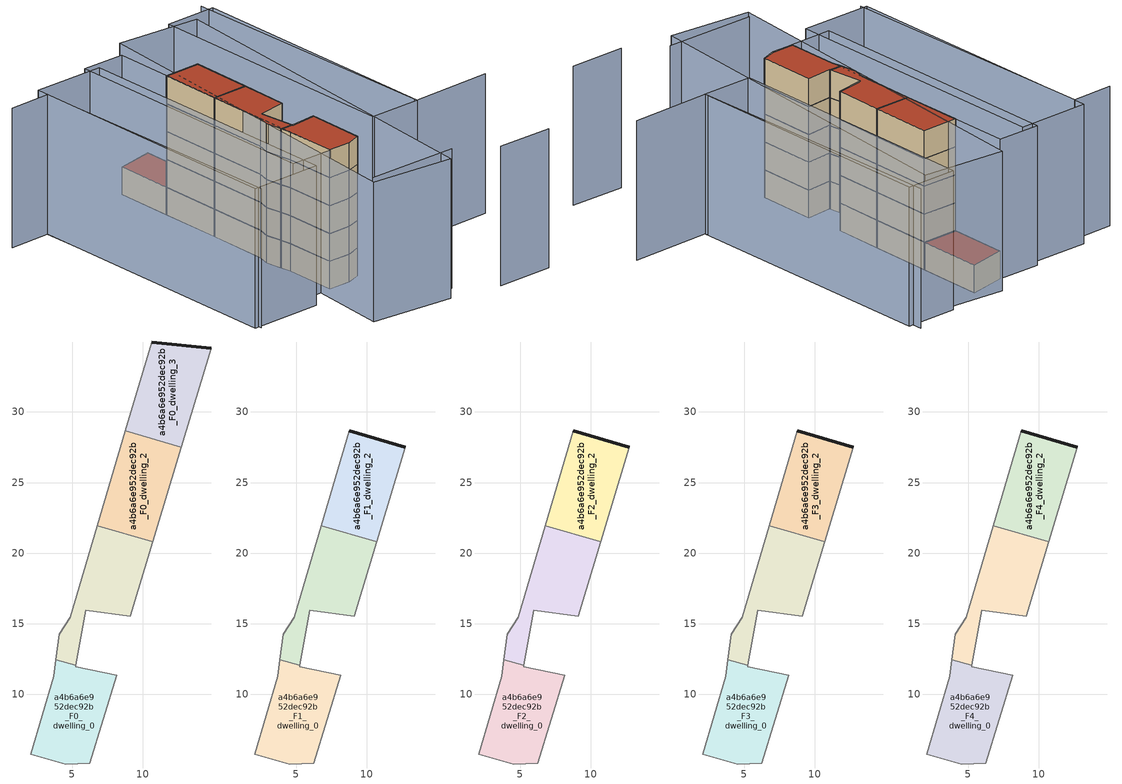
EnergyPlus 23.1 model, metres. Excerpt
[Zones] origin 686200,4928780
a4b6a6e952dec92b_F0_dwelling_0
 floor ground (EU_floor_Construction): 6.24,5.11 8.15,11.37 5.26,11.95 5.28,12.05 3.85,12.47 3.69,11.29 2.07,5.77 4.54,5.07 z0
 wall adiabatic (EU_wall_Construction): 5.28,12.05 5.26,11.95 8.15,11.37 6.24,5.11 4.54,5.07 2.07,5.77 3.69,11.29 3.85,12.47 z0:3
 wall to a4b6a6e952dec92b_F0_dwelling_1 (EU_wall_Construction): 3.85,12.47 5.28,12.05 z0:3
a4b6a6e952dec92b_F0_dwelling_1
 floor ground (EU_floor_Construction): 9.13,15.54 10.71,20.79 6.79,21.93 4.88,15.46 4.1,14.26 3.85,12.47 5.28,12.05 5.96,15.97 z0
 wall adiabatic (EU_wall_Construction): 3.85,12.47 4.1,14.26 4.88,15.46 6.79,21.93 / 10.71,20.79 9.13,15.54 5.96,15.97 5.28,12.05 z0:3
 wall to a4b6a6e952dec92b_F0_dwelling_2 (EU_wall_Construction): 6.79,21.93 10.71,20.79 z0:3
a4b6a6e952dec92b_F0_dwelling_2
 floor ground (EU_floor_Construction): 10.71,20.79 12.74,27.5 8.78,28.65 6.79,21.93 z0
 wall adiabatic (EU_wall_Construction): 12.74,27.5 10.71,20.79 / 6.79,21.93 8.78,28.65 z0:3
 wall to a4b6a6e952dec92b_F0_dwelling_3 (EU_wall_Construction): 8.78,28.65 12.74,27.5 z0:3
a4b6a6e952dec92b_F0_dwelling_3
 floor ground (EU_floor_Construction): 12.74,27.5 14.86,34.52 10.64,34.95 8.78,28.65 z0
 wall outside (EU_wall_Construction): 10.64,34.95 14.86,34.52 z0:3
 wall adiabatic (EU_wall_Construction): 14.86,34.52 12.74,27.5 / 8.78,28.65 10.64,34.95 z0:3
 roof outside (EU_roof_Construction): 14.86,34.52 12.74,27.5 8.78,28.65 10.64,34.95 z3
a4b6a6e952dec92b_F1_dwelling_0
 floor to a4b6a6e952dec92b_F0_dwelling_0 (EU_floor_Construction): 6.24,5.11 8.15,11.37 5.26,11.95 5.28,12.05 3.85,12.47 3.69,11.29 2.07,5.77 4.54,5.07 z3
 wall adiabatic (EU_wall_Construction): 5.28,12.05 5.26,11.95 8.15,11.37 6.24,5.11 4.54,5.07 2.07,5.77 3.69,11.29 3.85,12.47 z3:6
 wall to a4b6a6e952dec92b_F1_dwelling_1 (EU_wall_Construction): 3.85,12.47 5.28,12.05 z3:6
a4b6a6e952dec92b_F1_dwelling_1
 floor to a4b6a6e952dec92b_F0_dwelling_1 (EU_floor_Construction): 9.13,15.54 10.71,20.79 6.79,21.93 4.88,15.46 4.1,14.26 3.85,12.47 5.28,12.05 5.96,15.97 z3
 wall adiabatic (EU_wall_Construction): 3.85,12.47 4.1,14.26 4.88,15.46 6.79,21.93 / 10.71,20.79 9.13,15.54 5.96,15.97 5.28,12.05 z3:6
 wall to a4b6a6e952dec92b_F1_dwelling_2 (EU_wall_Construction): 6.79,21.93 10.71,20.79 z3:6
a4b6a6e952dec92b_F1_dwelling_2
 floor to a4b6a6e952dec92b_F0_dwelling_2 (EU_floor_Construction): 10.71,20.79 12.74,27.5 8.78,28.65 6.79,21.93 z3
 wall outside (EU_wall_Construction): 8.78,28.65 12.74,27.5 z3:6
 wall adiabatic (EU_wall_Construction): 12.74,27.5 10.71,20.79 / 6.79,21.93 8.78,28.65 z3:6
a4b6a6e952dec92b_F2_dwelling_0
 floor to a4b6a6e952dec92b_F1_dwelling_0 (EU_floor_Construction): 6.24,5.11 8.15,11.37 5.26,11.95 5.28,12.05 3.85,12.47 3.69,11.29 2.07,5.77 4.54,5.07 z6
 wall adiabatic (EU_wall_Construction): 5.28,12.05 5.26,11.95 8.15,11.37 6.24,5.11 4.54,5.07 2.07,5.77 3.69,11.29 3.85,12.47 z6:9
 wall to a4b6a6e952dec92b_F2_dwelling_1 (EU_wall_Construction): 3.85,12.47 5.28,12.05 z6:9
a4b6a6e952dec92b_F2_dwelling_1
 floor to a4b6a6e952dec92b_F1_dwelling_1 (EU_floor_Construction): 9.13,15.54 10.71,20.79 6.79,21.93 4.88,15.46 4.1,14.26 3.85,12.47 5.28,12.05 5.96,15.97 z6
 wall adiabatic (EU_wall_Construction): 3.85,12.47 4.1,14.26 4.88,15.46 6.79,21.93 / 10.71,20.79 9.13,15.54 5.96,15.97 5.28,12.05 z6:9
 wall to a4b6a6e952dec92b_F2_dwelling_2 (EU_wall_Construction): 6.79,21.93 10.71,20.79 z6:9
a4b6a6e952dec92b_F2_dwelling_2
 floor to a4b6a6e952dec92b_F1_dwelling_2 (EU_floor_Construction): 10.71,20.79 12.74,27.5 8.78,28.65 6.79,21.93 z6
 wall outside (EU_wall_Construction): 8.78,28.65 12.74,27.5 z6:9
 wall adiabatic (EU_wall_Construction): 12.74,27.5 10.71,20.79 / 6.79,21.93 8.78,28.65 z6:9
a4b6a6e952dec92b_F3_dwelling_0
 floor to a4b6a6e952dec92b_F2_dwelling_0 (EU_floor_Construction): 6.24,5.11 8.15,11.37 5.26,11.95 5.28,12.05 3.85,12.47 3.69,11.29 2.07,5.77 4.54,5.07 z9
 wall adiabatic (EU_wall_Construction): 5.28,12.05 5.26,11.95 8.15,11.37 6.24,5.11 4.54,5.07 2.07,5.77 3.69,11.29 3.85,12.47 z9:12
 wall to a4b6a6e952dec92b_F3_dwelling_1 (EU_wall_Construction): 3.85,12.47 5.28,12.05 z9:12
a4b6a6e952dec92b_F3_dwelling_1
 floor to a4b6a6e952dec92b_F2_dwelling_1 (EU_floor_Construction): 9.13,15.54 10.71,20.79 6.79,21.93 4.88,15.46 4.1,14.26 3.85,12.47 5.28,12.05 5.96,15.97 z9
 wall adiabatic (EU_wall_Construction): 3.85,12.47 4.1,14.26 4.88,15.46 6.79,21.93 / 10.71,20.79 9.13,15.54 5.96,15.97 5.28,12.05 z9:12
 wall to a4b6a6e952dec92b_F3_dwelling_2 (EU_wall_Construction): 6.79,21.93 10.71,20.79 z9:12
a4b6a6e952dec92b_F3_dwelling_2
 floor to a4b6a6e952dec92b_F2_dwelling_2 (EU_floor_Construction): 10.71,20.79 12.74,27.5 8.78,28.65 6.79,21.93 z9
 wall outside (EU_wall_Construction): 8.78,28.65 12.74,27.5 z9:12
 wall adiabatic (EU_wall_Construction): 12.74,27.5 10.71,20.79 / 6.79,21.93 8.78,28.65 z9:12
a4b6a6e952dec92b_F4_dwelling_0
 floor to a4b6a6e952dec92b_F3_dwelling_0 (EU_floor_Construction): 6.24,5.11 8.15,11.37 5.26,11.95 5.28,12.05 3.85,12.47 3.69,11.29 2.07,5.77 4.54,5.07 z12
 wall adiabatic (EU_wall_Construction): 5.28,12.05 5.26,11.95 8.15,11.37 6.24,5.11 4.54,5.07 2.07,5.77 3.69,11.29 3.85,12.47 z12:15
 wall to a4b6a6e952dec92b_F4_dwelling_1 (EU_wall_Construction): 3.85,12.47 5.28,12.05 z12:15
 roof outside (EU_roof_Construction): 8.15,11.37 6.24,5.11 4.54,5.07 2.07,5.77 3.69,11.29 3.85,12.47 5.28,12.05 5.26,11.95 z15
a4b6a6e952dec92b_F4_dwelling_1
 floor to a4b6a6e952dec92b_F3_dwelling_1 (EU_floor_Construction): 9.13,15.54 10.71,20.79 6.79,21.93 4.88,15.46 4.1,14.26 3.85,12.47 5.28,12.05 5.96,15.97 z12
 wall adiabatic (EU_wall_Construction): 3.85,12.47 4.1,14.26 4.88,15.46 6.79,21.93 / 10.71,20.79 9.13,15.54 5.96,15.97 5.28,12.05 z12:15
 wall to a4b6a6e952dec92b_F4_dwelling_2 (EU_wall_Construction): 6.79,21.93 10.71,20.79 z12:15
 roof outside (EU_roof_Construction): 10.71,20.79 9.13,15.54 5.96,15.97 5.28,12.05 3.85,12.47 4.1,14.26 4.88,15.46 6.79,21.93 z15
a4b6a6e952dec92b_F4_dwelling_2
 floor to a4b6a6e952dec92b_F3_dwelling_2 (EU_floor_Construction): 10.71,20.79 12.74,27.5 8.78,28.65 6.79,21.93 z12
 wall outside (EU_wall_Construction): 8.78,28.65 12.74,27.5 z12:15
 wall adiabatic (EU_wall_Construction): 12.74,27.5 10.71,20.79 / 6.79,21.93 8.78,28.65 z12:15
 roof outside (EU_roof_Construction): 12.74,27.5 10.71,20.79 6.79,21.93 8.78,28.65 z15
shading: 11.53,-8.08 17.61,-9.87 / -1.41,-1.3 8.54,-4.31 / 25.44,2.23 16.59,4.64 / 16.59,4.64 24.68,34.39 / -5.71,37.48 -1.18,36.24 / -1.18,36.24 -9.26,6.7 / 21.77,33.11 6.51,-5.42 / 6.51,-5.42 -2.27,-1.95 / -2.27,-1.95 13,36.58 / 13,36.58 21.77,33.11 / 24.97,33.22 16.57,4.61 / 16.57,4.61 10.96,6.25 / 10.96,6.25 19.36,34.87 / 19.36,34.87 24.97,33.22 / 10.64,34.95 2.06,5.74 / 2.06,5.74 -2.58,7.1 / -2.58,7.1 6,36.31 / 6,36.31 10.64,34.95 / -9.59,7.22 -0.8,37.54 / -0.8,37.54 6.96,35.29 / 6.96,35.29 -1.83,4.96 / -1.83,4.96 -9.59,7.22 z0:15
[Building]
EU S2 Campaign: North Axis=0; Terrain=City; Solar Distribution=FullExterior
[Site:Location]
Bologna: Latitude=44.5; Longitude=11.25; Time Zone=1; Elevation=37
[SizingPeriod:WeatherFileDays]
AnnualSizingPeriod: Begin Month=1; Begin Day of Month=1; End Month=12; End Day of Month=31; Day of Week for Start Day=Monday; Use Weather File Daylight Saving Period=No; Use Weather File Rain and Snow Indicators=No
[MATERIAL]
EU_InternalMass_Material: Roughness=MediumRough; Thickness=0.1; Conductivity=1; Density=1800; Specific Heat=900; Thermal Absorptance=0.9; Solar Absorptance=0.7; Visible Absorptance=0.7
[MATERIAL:NOMASS] Roughness=MediumRough; Thermal Absorptance=0.9; Solar Absorptance=0.7; Visible Absorptance=0.7
Name | Thermal Resistance
EU_wall_NoMass | 0.905828
EU_roof_NoMass | 0.37593
EU_floor_NoMass | 0.67114
[CONSTRUCTION]
EU_wall_Construction: EU_wall_NoMass
EU_roof_Construction: EU_roof_NoMass
EU_floor_Construction: EU_floor_NoMass
EU_InternalMass_Construction: EU_InternalMass_Material
[ZONE] Type=1; Multiplier=1; Ceiling Height=autocalculate; Floor Area=autocalculate; Part of Total Floor Area=Yes
Name | Volume
a4b6a6e952dec92b_F0_dwelling_0 | 86.7715
a4b6a6e952dec92b_F1_dwelling_0; a4b6a6e952dec92b_F2_dwelling_0; a4b6a6e952dec92b_F3_dwelling_0; a4b6a6e952dec92b_F4_dwelling_0 | 86.7737
a4b6a6e952dec92b_F0_dwelling_1; a4b6a6e952dec92b_F1_dwelling_1; a4b6a6e952dec92b_F2_dwelling_1; a4b6a6e952dec92b_F3_dwelling_1; a4b6a6e952dec92b_F4_dwelling_1 | 86.0486
a4b6a6e952dec92b_F0_dwelling_2; a4b6a6e952dec92b_F1_dwelling_2; a4b6a6e952dec92b_F2_dwelling_2; a4b6a6e952dec92b_F3_dwelling_2; a4b6a6e952dec92b_F4_dwelling_2 | 86.4023
a4b6a6e952dec92b_F0_dwelling_3 | 86.417
[INTERNALMASS] Construction=EU_InternalMass_Construction
Name | Zone or ZoneList | Surface Area
a4b6a6e952dec92b_F0_dwelling_0_EU_InternalMass | a4b6a6e952dec92b_F0_dwelling_0 | 28.9245
a4b6a6e952dec92b_F0_dwelling_1_EU_InternalMass | a4b6a6e952dec92b_F0_dwelling_1 | 28.6828
a4b6a6e952dec92b_F0_dwelling_2_EU_InternalMass | a4b6a6e952dec92b_F0_dwelling_2 | 28.8006
a4b6a6e952dec92b_F0_dwelling_3_EU_InternalMass | a4b6a6e952dec92b_F0_dwelling_3 | 28.8054
a4b6a6e952dec92b_F1_dwelling_0_EU_InternalMass | a4b6a6e952dec92b_F1_dwelling_0 | 41.5077
a4b6a6e952dec92b_F1_dwelling_1_EU_InternalMass | a4b6a6e952dec92b_F1_dwelling_1 | 39.6676
a4b6a6e952dec92b_F1_dwelling_2_EU_InternalMass | a4b6a6e952dec92b_F1_dwelling_2 | 34.0497
a4b6a6e952dec92b_F2_dwelling_0_EU_InternalMass | a4b6a6e952dec92b_F2_dwelling_0 | 41.5077
a4b6a6e952dec92b_F2_dwelling_1_EU_InternalMass | a4b6a6e952dec92b_F2_dwelling_1 | 39.6676
a4b6a6e952dec92b_F2_dwelling_2_EU_InternalMass | a4b6a6e952dec92b_F2_dwelling_2 | 34.0497
a4b6a6e952dec92b_F3_dwelling_0_EU_InternalMass | a4b6a6e952dec92b_F3_dwelling_0 | 41.5077
a4b6a6e952dec92b_F3_dwelling_1_EU_InternalMass | a4b6a6e952dec92b_F3_dwelling_1 | 39.6676
a4b6a6e952dec92b_F3_dwelling_2_EU_InternalMass | a4b6a6e952dec92b_F3_dwelling_2 | 34.0497
a4b6a6e952dec92b_F4_dwelling_0_EU_InternalMass | a4b6a6e952dec92b_F4_dwelling_0 | 41.5077
a4b6a6e952dec92b_F4_dwelling_1_EU_InternalMass | a4b6a6e952dec92b_F4_dwelling_1 | 39.6676
a4b6a6e952dec92b_F4_dwelling_2_EU_InternalMass | a4b6a6e952dec92b_F4_dwelling_2 | 34.0497
[OTHEREQUIPMENT] Fuel Type=Electricity; Design Level Calculation Method=Watts/Area; Power per Zone Floor Area=1; Fraction Latent=0; Fraction Radiant=0; Fraction Lost=0; Carbon Dioxide Generation Rate=0; EndUse Subcategory=EU_Step8_InternalGains
Name | Zone or ZoneList or Space or SpaceList | Schedule
EU_Step8_InternalGain_a4b6a6e952dec92b_F0_dwelling_0_f000 | a4b6a6e952dec92b_F0_dwelling_0 | EU_Step8_GainSchedule_a4b6a6e952dec92b_F0_dwelling_0_f000
EU_Step8_InternalGain_a4b6a6e952dec92b_F0_dwelling_1_f000 | a4b6a6e952dec92b_F0_dwelling_1 | EU_Step8_GainSchedule_a4b6a6e952dec92b_F0_dwelling_1_f000
EU_Step8_InternalGain_a4b6a6e952dec92b_F0_dwelling_2_f000 | a4b6a6e952dec92b_F0_dwelling_2 | EU_Step8_GainSchedule_a4b6a6e952dec92b_F0_dwelling_2_f000
EU_Step8_InternalGain_a4b6a6e952dec92b_F0_dwelling_3_f000 | a4b6a6e952dec92b_F0_dwelling_3 | EU_Step8_GainSchedule_a4b6a6e952dec92b_F0_dwelling_3_f000
EU_Step8_InternalGain_a4b6a6e952dec92b_F1_dwelling_0_f000 | a4b6a6e952dec92b_F1_dwelling_0 | EU_Step8_GainSchedule_a4b6a6e952dec92b_F1_dwelling_0_f000
EU_Step8_InternalGain_a4b6a6e952dec92b_F1_dwelling_1_f000 | a4b6a6e952dec92b_F1_dwelling_1 | EU_Step8_GainSchedule_a4b6a6e952dec92b_F1_dwelling_1_f000
EU_Step8_InternalGain_a4b6a6e952dec92b_F1_dwelling_2_f000 | a4b6a6e952dec92b_F1_dwelling_2 | EU_Step8_GainSchedule_a4b6a6e952dec92b_F1_dwelling_2_f000
EU_Step8_InternalGain_a4b6a6e952dec92b_F2_dwelling_0_f000 | a4b6a6e952dec92b_F2_dwelling_0 | EU_Step8_GainSchedule_a4b6a6e952dec92b_F2_dwelling_0_f000
EU_Step8_InternalGain_a4b6a6e952dec92b_F2_dwelling_1_f000 | a4b6a6e952dec92b_F2_dwelling_1 | EU_Step8_GainSchedule_a4b6a6e952dec92b_F2_dwelling_1_f000
EU_Step8_InternalGain_a4b6a6e952dec92b_F2_dwelling_2_f000 | a4b6a6e952dec92b_F2_dwelling_2 | EU_Step8_GainSchedule_a4b6a6e952dec92b_F2_dwelling_2_f000
EU_Step8_InternalGain_a4b6a6e952dec92b_F3_dwelling_0_f000 | a4b6a6e952dec92b_F3_dwelling_0 | EU_Step8_GainSchedule_a4b6a6e952dec92b_F3_dwelling_0_f000
EU_Step8_InternalGain_a4b6a6e952dec92b_F3_dwelling_1_f000 | a4b6a6e952dec92b_F3_dwelling_1 | EU_Step8_GainSchedule_a4b6a6e952dec92b_F3_dwelling_1_f000
EU_Step8_InternalGain_a4b6a6e952dec92b_F3_dwelling_2_f000 | a4b6a6e952dec92b_F3_dwelling_2 | EU_Step8_GainSchedule_a4b6a6e952dec92b_F3_dwelling_2_f000
EU_Step8_InternalGain_a4b6a6e952dec92b_F4_dwelling_0_f000 | a4b6a6e952dec92b_F4_dwelling_0 | EU_Step8_GainSchedule_a4b6a6e952dec92b_F4_dwelling_0_f000
EU_Step8_InternalGain_a4b6a6e952dec92b_F4_dwelling_1_f000 | a4b6a6e952dec92b_F4_dwelling_1 | EU_Step8_GainSchedule_a4b6a6e952dec92b_F4_dwelling_1_f000
EU_Step8_InternalGain_a4b6a6e952dec92b_F4_dwelling_2_f000 | a4b6a6e952dec92b_F4_dwelling_2 | EU_Step8_GainSchedule_a4b6a6e952dec92b_F4_dwelling_2_f000
[ZONEVENTILATION:DESIGNFLOWRATE] Schedule=EU_AlwaysOn; Design Flow Rate Calculation Method=AirChanges/Hour; Air Changes per Hour=0.73129; Ventilation Type=Natural; Fan Pressure Rise=0; Fan Total Efficiency=1; Constant Term Coefficient=1; Temperature Term Coefficient=0; Velocity Term Coefficient=0; Velocity Squared Term Coefficient=0; Minimum Indoor Temperature=-100; Maximum Indoor Temperature=100; Delta Temperature=-100; Minimum Outdoor Temperature=-100; Maximum Outdoor Temperature=100; Maximum Wind Speed=40
Name | Zone or ZoneList or Space or SpaceList
EU_ConstantAir_a4b6a6e952dec92b_F0_dwelling_0 | a4b6a6e952dec92b_F0_dwelling_0
EU_ConstantAir_a4b6a6e952dec92b_F0_dwelling_1 | a4b6a6e952dec92b_F0_dwelling_1
EU_ConstantAir_a4b6a6e952dec92b_F0_dwelling_2 | a4b6a6e952dec92b_F0_dwelling_2
EU_ConstantAir_a4b6a6e952dec92b_F0_dwelling_3 | a4b6a6e952dec92b_F0_dwelling_3
EU_ConstantAir_a4b6a6e952dec92b_F1_dwelling_0 | a4b6a6e952dec92b_F1_dwelling_0
EU_ConstantAir_a4b6a6e952dec92b_F1_dwelling_1 | a4b6a6e952dec92b_F1_dwelling_1
EU_ConstantAir_a4b6a6e952dec92b_F1_dwelling_2 | a4b6a6e952dec92b_F1_dwelling_2
EU_ConstantAir_a4b6a6e952dec92b_F2_dwelling_0 | a4b6a6e952dec92b_F2_dwelling_0
EU_ConstantAir_a4b6a6e952dec92b_F2_dwelling_1 | a4b6a6e952dec92b_F2_dwelling_1
EU_ConstantAir_a4b6a6e952dec92b_F2_dwelling_2 | a4b6a6e952dec92b_F2_dwelling_2
EU_ConstantAir_a4b6a6e952dec92b_F3_dwelling_0 | a4b6a6e952dec92b_F3_dwelling_0
EU_ConstantAir_a4b6a6e952dec92b_F3_dwelling_1 | a4b6a6e952dec92b_F3_dwelling_1
EU_ConstantAir_a4b6a6e952dec92b_F3_dwelling_2 | a4b6a6e952dec92b_F3_dwelling_2
EU_ConstantAir_a4b6a6e952dec92b_F4_dwelling_0 | a4b6a6e952dec92b_F4_dwelling_0
EU_ConstantAir_a4b6a6e952dec92b_F4_dwelling_1 | a4b6a6e952dec92b_F4_dwelling_1
EU_ConstantAir_a4b6a6e952dec92b_F4_dwelling_2 | a4b6a6e952dec92b_F4_dwelling_2
[SIZING:ZONE] Zone Cooling Design Supply Air Temperature Input Method=SupplyAirTemperature; Zone Cooling Design Supply Air Temperature=13; Zone Heating Design Supply Air Temperature Input Method=SupplyAirTemperature; Zone Heating Design Supply Air Temperature=50; Zone Cooling Design Supply Air Humidity Ratio=0.008; Zone Heating Design Supply Air Humidity Ratio=0.008; Cooling Design Air Flow Method=DesignDay; Cooling Design Air Flow Rate=0; Cooling Minimum Air Flow per Zone Floor Area=0.000762; Cooling Minimum Air Flow=0; Cooling Minimum Air Flow Fraction=0.2; Heating Design Air Flow Method=DesignDay; Heating Design Air Flow Rate=0; Heating Maximum Air Flow per Zone Floor Area=0.002032; Heating Maximum Air Flow=0.141576; Heating Maximum Air Flow Fraction=0.3; Account for Dedicated Outdoor Air System=No; Dedicated Outdoor Air System Control Strategy=NeutralSupplyAir; Dedicated Outdoor Air Low Setpoint Temperature for Design=autosize; Dedicated Outdoor Air High Setpoint Temperature for Design=autosize; Zone Load Sizing Method=Sensible Load Only No Latent Load; Zone Latent Cooling Design Supply Air Humidity Ratio Input Method=HumidityRatioDifference; Zone Cooling Design Supply Air Humidity Ratio Difference=0.005; Zone Latent Heating Design Supply Air Humidity Ratio Input Method=HumidityRatioDifference; Zone Humidification Design Supply Air Humidity Ratio Difference=0.005
a4b6a6e952dec92b_F0_dwelling_0; a4b6a6e952dec92b_F0_dwelling_1; a4b6a6e952dec92b_F0_dwelling_2; a4b6a6e952dec92b_F0_dwelling_3; a4b6a6e952dec92b_F1_dwelling_0; a4b6a6e952dec92b_F1_dwelling_1; a4b6a6e952dec92b_F1_dwelling_2; a4b6a6e952dec92b_F2_dwelling_0; a4b6a6e952dec92b_F2_dwelling_1; a4b6a6e952dec92b_F2_dwelling_2; a4b6a6e952dec92b_F3_dwelling_0; a4b6a6e952dec92b_F3_dwelling_1; a4b6a6e952dec92b_F3_dwelling_2; a4b6a6e952dec92b_F4_dwelling_0; a4b6a6e952dec92b_F4_dwelling_1; a4b6a6e952dec92b_F4_dwelling_2
[ThermostatSetpoint:DualSetpoint] Heating Setpoint Temperature Schedule=HVACTemplate-Always 20; Cooling Setpoint Temperature Schedule=HVACTemplate-Always 50
EU_HeatOnly_a4b6a6e952dec92b_F0_dwelling_0 Dual SP Control; EU_HeatOnly_a4b6a6e952dec92b_F0_dwelling_1 Dual SP Control; EU_HeatOnly_a4b6a6e952dec92b_F0_dwelling_2 Dual SP Control; EU_HeatOnly_a4b6a6e952dec92b_F0_dwelling_3 Dual SP Control; EU_HeatOnly_a4b6a6e952dec92b_F1_dwelling_0 Dual SP Control; EU_HeatOnly_a4b6a6e952dec92b_F1_dwelling_1 Dual SP Control; EU_HeatOnly_a4b6a6e952dec92b_F1_dwelling_2 Dual SP Control; EU_HeatOnly_a4b6a6e952dec92b_F2_dwelling_0 Dual SP Control; EU_HeatOnly_a4b6a6e952dec92b_F2_dwelling_1 Dual SP Control; EU_HeatOnly_a4b6a6e952dec92b_F2_dwelling_2 Dual SP Control; EU_HeatOnly_a4b6a6e952dec92b_F3_dwelling_0 Dual SP Control; EU_HeatOnly_a4b6a6e952dec92b_F3_dwelling_1 Dual SP Control; EU_HeatOnly_a4b6a6e952dec92b_F3_dwelling_2 Dual SP Control; EU_HeatOnly_a4b6a6e952dec92b_F4_dwelling_0 Dual SP Control; EU_HeatOnly_a4b6a6e952dec92b_F4_dwelling_1 Dual SP Control; EU_HeatOnly_a4b6a6e952dec92b_F4_dwelling_2 Dual SP Control
[ZoneControl:Thermostat] Control Type Schedule=HVACTemplate-Always 4
Name | Zone or ZoneList | Control
a4b6a6e952dec92b_F0_dwelling_0 Thermostat | a4b6a6e952dec92b_F0_dwelling_0 | EU_HeatOnly_a4b6a6e952dec92b_F0_dwelling_0 Dual SP Control
a4b6a6e952dec92b_F0_dwelling_1 Thermostat | a4b6a6e952dec92b_F0_dwelling_1 | EU_HeatOnly_a4b6a6e952dec92b_F0_dwelling_1 Dual SP Control
a4b6a6e952dec92b_F0_dwelling_2 Thermostat | a4b6a6e952dec92b_F0_dwelling_2 | EU_HeatOnly_a4b6a6e952dec92b_F0_dwelling_2 Dual SP Control
a4b6a6e952dec92b_F0_dwelling_3 Thermostat | a4b6a6e952dec92b_F0_dwelling_3 | EU_HeatOnly_a4b6a6e952dec92b_F0_dwelling_3 Dual SP Control
a4b6a6e952dec92b_F1_dwelling_0 Thermostat | a4b6a6e952dec92b_F1_dwelling_0 | EU_HeatOnly_a4b6a6e952dec92b_F1_dwelling_0 Dual SP Control
a4b6a6e952dec92b_F1_dwelling_1 Thermostat | a4b6a6e952dec92b_F1_dwelling_1 | EU_HeatOnly_a4b6a6e952dec92b_F1_dwelling_1 Dual SP Control
a4b6a6e952dec92b_F1_dwelling_2 Thermostat | a4b6a6e952dec92b_F1_dwelling_2 | EU_HeatOnly_a4b6a6e952dec92b_F1_dwelling_2 Dual SP Control
a4b6a6e952dec92b_F2_dwelling_0 Thermostat | a4b6a6e952dec92b_F2_dwelling_0 | EU_HeatOnly_a4b6a6e952dec92b_F2_dwelling_0 Dual SP Control
a4b6a6e952dec92b_F2_dwelling_1 Thermostat | a4b6a6e952dec92b_F2_dwelling_1 | EU_HeatOnly_a4b6a6e952dec92b_F2_dwelling_1 Dual SP Control
a4b6a6e952dec92b_F2_dwelling_2 Thermostat | a4b6a6e952dec92b_F2_dwelling_2 | EU_HeatOnly_a4b6a6e952dec92b_F2_dwelling_2 Dual SP Control
a4b6a6e952dec92b_F3_dwelling_0 Thermostat | a4b6a6e952dec92b_F3_dwelling_0 | EU_HeatOnly_a4b6a6e952dec92b_F3_dwelling_0 Dual SP Control
a4b6a6e952dec92b_F3_dwelling_1 Thermostat | a4b6a6e952dec92b_F3_dwelling_1 | EU_HeatOnly_a4b6a6e952dec92b_F3_dwelling_1 Dual SP Control
a4b6a6e952dec92b_F3_dwelling_2 Thermostat | a4b6a6e952dec92b_F3_dwelling_2 | EU_HeatOnly_a4b6a6e952dec92b_F3_dwelling_2 Dual SP Control
a4b6a6e952dec92b_F4_dwelling_0 Thermostat | a4b6a6e952dec92b_F4_dwelling_0 | EU_HeatOnly_a4b6a6e952dec92b_F4_dwelling_0 Dual SP Control
a4b6a6e952dec92b_F4_dwelling_1 Thermostat | a4b6a6e952dec92b_F4_dwelling_1 | EU_HeatOnly_a4b6a6e952dec92b_F4_dwelling_1 Dual SP Control
a4b6a6e952dec92b_F4_dwelling_2 Thermostat | a4b6a6e952dec92b_F4_dwelling_2 | EU_HeatOnly_a4b6a6e952dec92b_F4_dwelling_2 Dual SP Control
[Zone equipment]
a4b6a6e952dec92b_F0_dwelling_0: a4b6a6e952dec92b_F0_dwelling_0 Ideal Loads Air System
a4b6a6e952dec92b_F0_dwelling_1: a4b6a6e952dec92b_F0_dwelling_1 Ideal Loads Air System
a4b6a6e952dec92b_F0_dwelling_2: a4b6a6e952dec92b_F0_dwelling_2 Ideal Loads Air System
a4b6a6e952dec92b_F0_dwelling_3: a4b6a6e952dec92b_F0_dwelling_3 Ideal Loads Air System
a4b6a6e952dec92b_F1_dwelling_0: a4b6a6e952dec92b_F1_dwelling_0 Ideal Loads Air System
a4b6a6e952dec92b_F1_dwelling_1: a4b6a6e952dec92b_F1_dwelling_1 Ideal Loads Air System
a4b6a6e952dec92b_F1_dwelling_2: a4b6a6e952dec92b_F1_dwelling_2 Ideal Loads Air System
a4b6a6e952dec92b_F2_dwelling_0: a4b6a6e952dec92b_F2_dwelling_0 Ideal Loads Air System
a4b6a6e952dec92b_F2_dwelling_1: a4b6a6e952dec92b_F2_dwelling_1 Ideal Loads Air System
a4b6a6e952dec92b_F2_dwelling_2: a4b6a6e952dec92b_F2_dwelling_2 Ideal Loads Air System
a4b6a6e952dec92b_F3_dwelling_0: a4b6a6e952dec92b_F3_dwelling_0 Ideal Loads Air System
a4b6a6e952dec92b_F3_dwelling_1: a4b6a6e952dec92b_F3_dwelling_1 Ideal Loads Air System
a4b6a6e952dec92b_F3_dwelling_2: a4b6a6e952dec92b_F3_dwelling_2 Ideal Loads Air System
a4b6a6e952dec92b_F4_dwelling_0: a4b6a6e952dec92b_F4_dwelling_0 Ideal Loads Air System
a4b6a6e952dec92b_F4_dwelling_1: a4b6a6e952dec92b_F4_dwelling_1 Ideal Loads Air System
a4b6a6e952dec92b_F4_dwelling_2: a4b6a6e952dec92b_F4_dwelling_2 Ideal Loads Air System
[ZoneHVAC:IdealLoadsAirSystem] Availability Schedule=EU_AlwaysOn; Maximum Heating Supply Air Temperature [C]=50; Minimum Cooling Supply Air Temperature [C]=13; Maximum Heating Supply Air Humidity Ratio [kg-H20/kg-air]=0.0156; Minimum Cooling Supply Air Humidity Ratio [kg-H20/kg-air]=0.0077; Heating Limit=NoLimit; Cooling Limit=NoLimit; Heating Availability Schedule=EU_AlwaysOn; Cooling Availability Schedule=EU_CoolingOff; Dehumidification Control Type=ConstantSensibleHeatRatio; Cooling Sensible Heat Ratio=0.7; Humidification Control Type=None; Demand Controlled Ventilation Type=None; Outdoor Air Economizer Type=NoEconomizer; Heat Recovery Type=None; Sensible Heat Recovery Effectiveness=0.7; Latent Heat Recovery Effectiveness=0.65
a4b6a6e952dec92b_F0_dwelling_0 Ideal Loads Air System; a4b6a6e952dec92b_F0_dwelling_1 Ideal Loads Air System; a4b6a6e952dec92b_F0_dwelling_2 Ideal Loads Air System; a4b6a6e952dec92b_F0_dwelling_3 Ideal Loads Air System; a4b6a6e952dec92b_F1_dwelling_0 Ideal Loads Air System; a4b6a6e952dec92b_F1_dwelling_1 Ideal Loads Air System; a4b6a6e952dec92b_F1_dwelling_2 Ideal Loads Air System; a4b6a6e952dec92b_F2_dwelling_0 Ideal Loads Air System; a4b6a6e952dec92b_F2_dwelling_1 Ideal Loads Air System; a4b6a6e952dec92b_F2_dwelling_2 Ideal Loads Air System; a4b6a6e952dec92b_F3_dwelling_0 Ideal Loads Air System; a4b6a6e952dec92b_F3_dwelling_1 Ideal Loads Air System; a4b6a6e952dec92b_F3_dwelling_2 Ideal Loads Air System; a4b6a6e952dec92b_F4_dwelling_0 Ideal Loads Air System; a4b6a6e952dec92b_F4_dwelling_1 Ideal Loads Air System; a4b6a6e952dec92b_F4_dwelling_2 Ideal Loads Air System
[SCHEDULE:CONSTANT]
Name | Hourly Value
EU_AlwaysOn | 1
EU_CoolingOff | 0
[SCHEDULE:FILE] Column Number=1; Rows to Skip at Top=0; Number of Hours of Data=8760; Column Separator=Comma; Interpolate to Timestep=No; Minutes per Item=60; Adjust Schedule for Daylight Savings=Yes
Name | File
EU_Step8_GainSchedule_a4b6a6e952dec92b_F0_dwelling_0_f000 | ../../schedules/a4b6a6e952dec92b/a4b6a6e952dec92b_F0_dwelling_0_f000_gain.csv
EU_Step8_GainSchedule_a4b6a6e952dec92b_F0_dwelling_1_f000 | ../../schedules/a4b6a6e952dec92b/a4b6a6e952dec92b_F0_dwelling_1_f000_gain.csv
EU_Step8_GainSchedule_a4b6a6e952dec92b_F0_dwelling_2_f000 | ../../schedules/a4b6a6e952dec92b/a4b6a6e952dec92b_F0_dwelling_2_f000_gain.csv
EU_Step8_GainSchedule_a4b6a6e952dec92b_F0_dwelling_3_f000 | ../../schedules/a4b6a6e952dec92b/a4b6a6e952dec92b_F0_dwelling_3_f000_gain.csv
EU_Step8_GainSchedule_a4b6a6e952dec92b_F1_dwelling_0_f000 | ../../schedules/a4b6a6e952dec92b/a4b6a6e952dec92b_F1_dwelling_0_f000_gain.csv
EU_Step8_GainSchedule_a4b6a6e952dec92b_F1_dwelling_1_f000 | ../../schedules/a4b6a6e952dec92b/a4b6a6e952dec92b_F1_dwelling_1_f000_gain.csv
EU_Step8_GainSchedule_a4b6a6e952dec92b_F1_dwelling_2_f000 | ../../schedules/a4b6a6e952dec92b/a4b6a6e952dec92b_F1_dwelling_2_f000_gain.csv
EU_Step8_GainSchedule_a4b6a6e952dec92b_F2_dwelling_0_f000 | ../../schedules/a4b6a6e952dec92b/a4b6a6e952dec92b_F2_dwelling_0_f000_gain.csv
EU_Step8_GainSchedule_a4b6a6e952dec92b_F2_dwelling_1_f000 | ../../schedules/a4b6a6e952dec92b/a4b6a6e952dec92b_F2_dwelling_1_f000_gain.csv
EU_Step8_GainSchedule_a4b6a6e952dec92b_F2_dwelling_2_f000 | ../../schedules/a4b6a6e952dec92b/a4b6a6e952dec92b_F2_dwelling_2_f000_gain.csv
EU_Step8_GainSchedule_a4b6a6e952dec92b_F3_dwelling_0_f000 | ../../schedules/a4b6a6e952dec92b/a4b6a6e952dec92b_F3_dwelling_0_f000_gain.csv
EU_Step8_GainSchedule_a4b6a6e952dec92b_F3_dwelling_1_f000 | ../../schedules/a4b6a6e952dec92b/a4b6a6e952dec92b_F3_dwelling_1_f000_gain.csv
EU_Step8_GainSchedule_a4b6a6e952dec92b_F3_dwelling_2_f000 | ../../schedules/a4b6a6e952dec92b/a4b6a6e952dec92b_F3_dwelling_2_f000_gain.csv
EU_Step8_GainSchedule_a4b6a6e952dec92b_F4_dwelling_0_f000 | ../../schedules/a4b6a6e952dec92b/a4b6a6e952dec92b_F4_dwelling_0_f000_gain.csv
EU_Step8_GainSchedule_a4b6a6e952dec92b_F4_dwelling_1_f000 | ../../schedules/a4b6a6e952dec92b/a4b6a6e952dec92b_F4_dwelling_1_f000_gain.csv
EU_Step8_GainSchedule_a4b6a6e952dec92b_F4_dwelling_2_f000 | ../../schedules/a4b6a6e952dec92b/a4b6a6e952dec92b_F4_dwelling_2_f000_gain.csv
[Schedule:Compact]
HVACTemplate-Always 20: Through: 12/31, For: AllDays, Until: 24:00, 20
HVACTemplate-Always 50: Through: 12/31, For: AllDays, Until: 24:00, 50
HVACTemplate-Always 4: Through: 12/31, For: AllDays, Until: 24:00, 4
